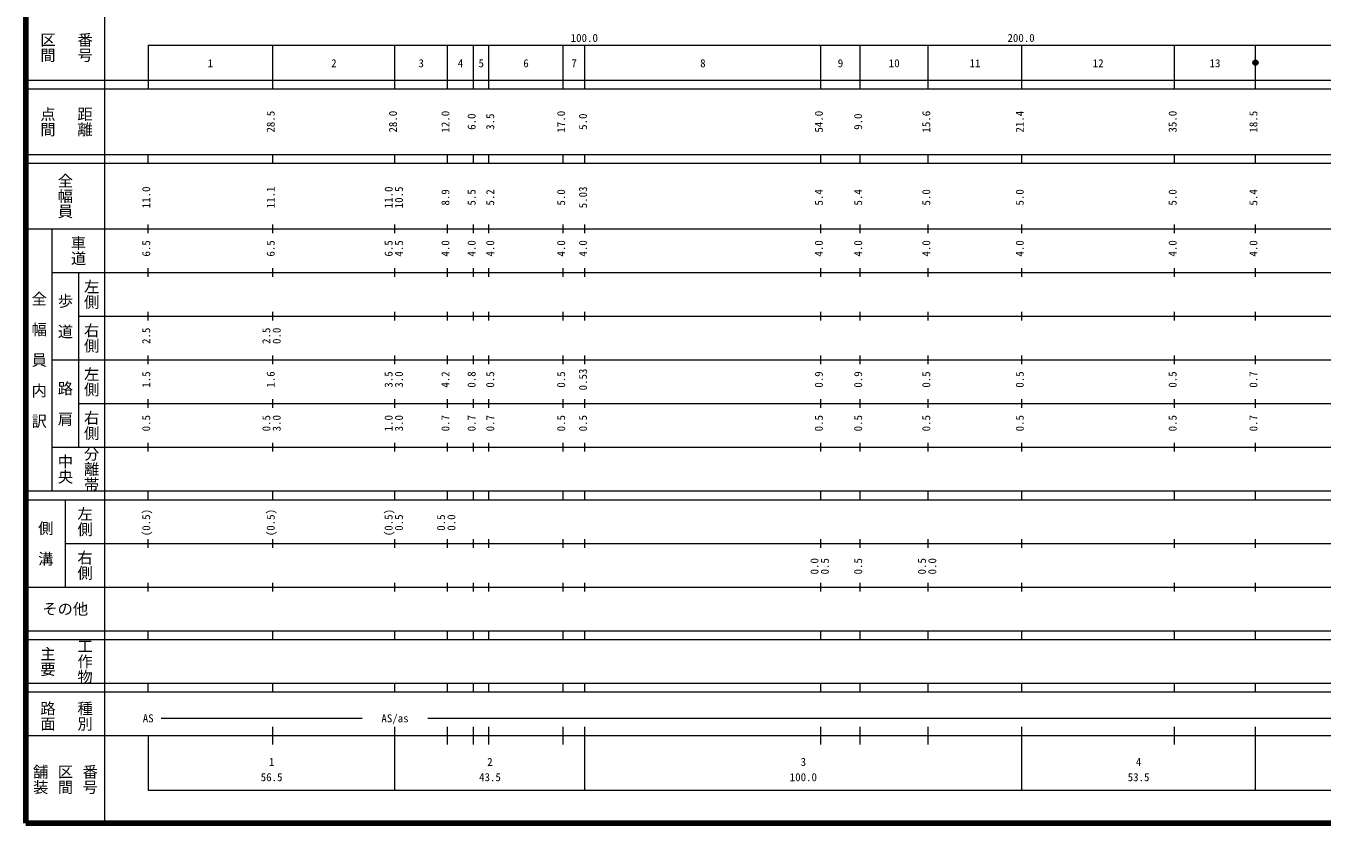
# Model space of a CAD drawing. Units: millimetres on the paper, enlarged 1000 times. Extents: x 40000 to 680000, y 20000 to 380000.
# Drawn here: x 40000 to 336762, y 20000 to 202409 of the extents above; entities that cross this region are included whole.
import ezdxf
from ezdxf.enums import TextEntityAlignment as Align

# ---------------------------------------------------------------- set-up
doc = ezdxf.new("R2010")
doc.units = ezdxf.units.MM
doc.header["$LTSCALE"] = 1000
doc.layers.add('S-TTL', color=2, linetype='Continuous', lineweight=140)
doc.layers.add('S-TTL-BAND', color=7, linetype='Continuous', lineweight=13)
doc.styles.add('@ＭＳ ゴシック', font='')
doc.styles.add('ＭＳ ゴシック', font='')
doc.styles.get('@ＭＳ ゴシック').set_extended_font_data('@MS Gothic')
doc.styles.get('ＭＳ ゴシック').set_extended_font_data('MS Gothic')

msp = doc.modelspace()

# ---------------------------------------------------------------- hatches: boundary and pattern name
at = {"layer": 'S-TTL-BAND'}
msp.add_hatch(color=256, dxfattribs=at).paths.add_polyline_path([(322100, 194000), (322100, 194024), (322098, 194047), (322096, 194070), (322093, 194094), (322088, 194117), (322083, 194140), (322077, 194163), (322071, 194185), (322063, 194208), (322054, 194230), (322045, 194251), (322035, 194272), (322023, 194293), (322012, 194313), (321999, 194333), (321985, 194353), (321971, 194371), (321956, 194390), (321941, 194407), (321924, 194424), (321907, 194441), (321890, 194456), (321871, 194471), (321853, 194485), (321833, 194499), (321813, 194512), (321793, 194523), (321772, 194535), (321751, 194545), (321730, 194554), (321708, 194563), (321685, 194571), (321663, 194577), (321640, 194583), (321617, 194588), (321594, 194593), (321571, 194596), (321547, 194598), (321524, 194600), (321500, 194600), (321476, 194600), (321453, 194598), (321429, 194596), (321406, 194593), (321383, 194588), (321360, 194583), (321337, 194577), (321315, 194571), (321292, 194563), (321270, 194554), (321249, 194545), (321228, 194535), (321207, 194523), (321187, 194512), (321167, 194499), (321147, 194485), (321129, 194471), (321110, 194456), (321093, 194441), (321076, 194424), (321059, 194407), (321044, 194390), (321029, 194371), (321015, 194353), (321001, 194333), (320988, 194313), (320977, 194293), (320965, 194272), (320955, 194251), (320946, 194230), (320937, 194208), (320929, 194185), (320923, 194163), (320917, 194140), (320912, 194117), (320907, 194094), (320904, 194070), (320902, 194047), (320900, 194024), (320900, 194000), (320900, 193976), (320902, 193953), (320904, 193929), (320907, 193906), (320912, 193883), (320917, 193860), (320923, 193837), (320929, 193815), (320937, 193792), (320946, 193770), (320955, 193749), (320965, 193728), (320977, 193707), (320988, 193686), (321001, 193667), (321015, 193647), (321029, 193629), (321044, 193610), (321059, 193593), (321076, 193576), (321093, 193559), (321110, 193544), (321129, 193529), (321147, 193515), (321167, 193501), (321187, 193488), (321207, 193476), (321228, 193465), (321249, 193455), (321270, 193446), (321292, 193437), (321315, 193429), (321337, 193422), (321360, 193417), (321383, 193411), (321406, 193407), (321429, 193404), (321453, 193402), (321476, 193400), (321500, 193400), (321524, 193400), (321547, 193402), (321571, 193404), (321594, 193407), (321617, 193411), (321640, 193417), (321663, 193422), (321685, 193429), (321708, 193437), (321730, 193446), (321751, 193455), (321772, 193465), (321793, 193476), (321813, 193488), (321833, 193501), (321853, 193515), (321871, 193529), (321890, 193544), (321907, 193559), (321924, 193576), (321941, 193593), (321956, 193610), (321971, 193629), (321985, 193647), (321999, 193667), (322012, 193686), (322023, 193707), (322035, 193728), (322045, 193749), (322054, 193770), (322063, 193792), (322071, 193815), (322077, 193837), (322083, 193860), (322088, 193883), (322093, 193906), (322096, 193929), (322098, 193953), (322100, 193976)])

# ---------------------------------------------------------------- linework, layer by layer
at = {"layer": 'S-TTL'}
for p, q in [((40000, 380000), (40000, 20000)), ((40000, 20000), (680000, 20000))]:
    msp.add_line(p, q, dxfattribs=at)
at = {"layer": 'S-TTL-BAND'}
for p, q in [((58000, 370000), (58000, 20000)), ((68000, 198000), (579000, 198000)), ((68000, 198000), (68000, 188000)), ((96500, 188000), (96500, 198000)), ((124500, 188000), (124500, 198000)), ((136500, 188000), (136500, 198000)), ((142500, 188000), (142500, 198000)), ((146000, 188000), (146000, 198000)), ((163000, 188000), (163000, 198000)), ((168000, 188000), (168000, 198000)), ((222000, 188000), (222000, 198000)), ((231000, 188000), (231000, 198000)), ((246600, 188000), (246600, 198000)), ((268000, 188000), (268000, 198000)), ((303000, 188000), (303000, 198000)), ((321500, 188000), (321500, 198000)), ((40000, 190000), (579000, 190000)), ((40000, 188000), (579000, 188000)), ((40000, 173000), (579000, 173000)), ((68000, 171000), (68000, 173000)), ((96500, 171000), (96500, 173000)), ((124500, 171000), (124500, 173000)), ((136500, 171000), (136500, 173000)), ((142500, 171000), (142500, 173000)), ((146000, 171000), (146000, 173000)), ((163000, 171000), (163000, 173000)), ((168000, 171000), (168000, 173000)), ((222000, 171000), (222000, 173000)), ((231000, 171000), (231000, 173000)), ((246600, 171000), (246600, 173000)), ((268000, 171000), (268000, 173000)), ((303000, 171000), (303000, 173000)), ((321500, 171000), (321500, 173000)), ((40000, 171000), (579000, 171000)), ((40000, 156000), (579000, 156000)), ((46000, 96000), (46000, 156000)), ((68000, 155000), (68000, 157000)), ((96500, 155000), (96500, 157000)), ((124500, 155000), (124500, 157000)), ((136500, 155000), (136500, 157000)), ((142500, 155000), (142500, 157000)), ((146000, 155000), (146000, 157000)), ((163000, 155000), (163000, 157000)), ((168000, 155000), (168000, 157000)), ((222000, 155000), (222000, 157000)), ((231000, 155000), (231000, 157000)), ((246600, 155000), (246600, 157000)), ((268000, 155000), (268000, 157000)), ((303000, 155000), (303000, 157000)), ((321500, 155000), (321500, 157000)), ((46000, 146000), (579000, 146000)), ((52000, 146000), (52000, 106000)), ((68000, 145000), (68000, 147000)), ((96500, 145000), (96500, 147000)), ((124500, 145000), (124500, 147000)), ((136500, 145000), (136500, 147000)), ((142500, 145000), (142500, 147000)), ((146000, 145000), (146000, 147000)), ((163000, 145000), (163000, 147000)), ((168000, 145000), (168000, 147000)), ((222000, 145000), (222000, 147000)), ((231000, 145000), (231000, 147000)), ((246600, 145000), (246600, 147000)), ((268000, 145000), (268000, 147000)), ((303000, 145000), (303000, 147000)), ((321500, 145000), (321500, 147000)), ((68000, 135000), (68000, 137000)), ((96500, 135000), (96500, 137000)), ((124500, 135000), (124500, 137000)), ((136500, 135000), (136500, 137000)), ((142500, 135000), (142500, 137000)), ((146000, 135000), (146000, 137000)), ((163000, 135000), (163000, 137000)), ((168000, 135000), (168000, 137000)), ((222000, 135000), (222000, 137000)), ((231000, 135000), (231000, 137000)), ((246600, 135000), (246600, 137000)), ((268000, 135000), (268000, 137000)), ((303000, 135000), (303000, 137000)), ((321500, 135000), (321500, 137000)), ((52000, 136000), (579000, 136000)), ((46000, 126000), (579000, 126000)), ((68000, 125000), (68000, 127000)), ((96500, 125000), (96500, 127000)), ((124500, 125000), (124500, 127000)), ((136500, 125000), (136500, 127000)), ((142500, 125000), (142500, 127000)), ((146000, 125000), (146000, 127000)), ((163000, 125000), (163000, 127000)), ((168000, 125000), (168000, 127000)), ((222000, 125000), (222000, 127000)), ((231000, 125000), (231000, 127000)), ((246600, 125000), (246600, 127000)), ((268000, 125000), (268000, 127000)), ((303000, 125000), (303000, 127000)), ((321500, 125000), (321500, 127000)), ((52000, 116000), (579000, 116000)), ((68000, 115000), (68000, 117000)), ((96500, 115000), (96500, 117000)), ((124500, 115000), (124500, 117000)), ((136500, 115000), (136500, 117000)), ((142500, 115000), (142500, 117000)), ((146000, 115000), (146000, 117000)), ((163000, 115000), (163000, 117000)), ((168000, 115000), (168000, 117000)), ((222000, 115000), (222000, 117000)), ((231000, 115000), (231000, 117000)), ((246600, 115000), (246600, 117000)), ((268000, 115000), (268000, 117000)), ((303000, 115000), (303000, 117000)), ((321500, 115000), (321500, 117000)), ((68000, 105000), (68000, 107000)), ((96500, 105000), (96500, 107000)), ((124500, 105000), (124500, 107000)), ((136500, 105000), (136500, 107000)), ((142500, 105000), (142500, 107000)), ((146000, 105000), (146000, 107000)), ((163000, 105000), (163000, 107000)), ((168000, 105000), (168000, 107000)), ((222000, 105000), (222000, 107000)), ((231000, 105000), (231000, 107000)), ((246600, 105000), (246600, 107000)), ((268000, 105000), (268000, 107000)), ((303000, 105000), (303000, 107000)), ((321500, 105000), (321500, 107000)), ((46000, 106000), (579000, 106000)), ((40000, 96000), (579000, 96000)), ((68000, 94000), (68000, 96000)), ((96500, 94000), (96500, 96000)), ((124500, 94000), (124500, 96000)), ((136500, 94000), (136500, 96000)), ((142500, 94000), (142500, 96000)), ((146000, 94000), (146000, 96000)), ((163000, 94000), (163000, 96000)), ((168000, 94000), (168000, 96000)), ((222000, 94000), (222000, 96000)), ((231000, 94000), (231000, 96000)), ((246600, 94000), (246600, 96000)), ((268000, 94000), (268000, 96000)), ((303000, 94000), (303000, 96000)), ((321500, 94000), (321500, 96000)), ((40000, 94000), (579000, 94000)), ((49000, 94000), (49000, 74000)), ((49000, 84000), (579000, 84000)), ((68000, 83000), (68000, 85000)), ((96500, 83000), (96500, 85000)), ((124500, 83000), (124500, 85000)), ((136500, 83000), (136500, 85000)), ((142500, 83000), (142500, 85000)), ((146000, 83000), (146000, 85000)), ((163000, 83000), (163000, 85000)), ((168000, 83000), (168000, 85000)), ((222000, 83000), (222000, 85000)), ((231000, 83000), (231000, 85000)), ((246600, 83000), (246600, 85000)), ((268000, 83000), (268000, 85000)), ((303000, 83000), (303000, 85000)), ((321500, 83000), (321500, 85000)), ((68000, 73000), (68000, 75000)), ((96500, 73000), (96500, 75000)), ((124500, 73000), (124500, 75000)), ((136500, 73000), (136500, 75000)), ((142500, 73000), (142500, 75000)), ((146000, 73000), (146000, 75000)), ((163000, 73000), (163000, 75000)), ((168000, 73000), (168000, 75000)), ((222000, 73000), (222000, 75000)), ((231000, 73000), (231000, 75000)), ((246600, 73000), (246600, 75000)), ((268000, 73000), (268000, 75000)), ((303000, 73000), (303000, 75000)), ((321500, 73000), (321500, 75000)), ((40000, 74000), (579000, 74000)), ((40000, 64000), (579000, 64000)), ((68000, 62000), (68000, 64000)), ((96500, 62000), (96500, 64000)), ((124500, 62000), (124500, 64000)), ((136500, 62000), (136500, 64000)), ((142500, 62000), (142500, 64000)), ((146000, 62000), (146000, 64000)), ((163000, 62000), (163000, 64000)), ((168000, 62000), (168000, 64000)), ((222000, 62000), (222000, 64000)), ((231000, 62000), (231000, 64000)), ((246600, 62000), (246600, 64000)), ((268000, 62000), (268000, 64000)), ((303000, 62000), (303000, 64000)), ((321500, 62000), (321500, 64000)), ((40000, 62000), (579000, 62000)), ((40000, 52000), (579000, 52000)), ((68000, 50000), (68000, 52000)), ((96500, 50000), (96500, 52000)), ((124500, 50000), (124500, 52000)), ((136500, 50000), (136500, 52000)), ((142500, 50000), (142500, 52000)), ((146000, 50000), (146000, 52000)), ((163000, 50000), (163000, 52000)), ((168000, 50000), (168000, 52000)), ((222000, 50000), (222000, 52000)), ((231000, 50000), (231000, 52000)), ((246600, 50000), (246600, 52000)), ((268000, 50000), (268000, 52000)), ((303000, 50000), (303000, 52000)), ((321500, 50000), (321500, 52000)), ((40000, 50000), (579000, 50000)), ((71000, 44000), (117000, 44000)), ((96500, 38000), (96500, 42000)), ((124500, 27500), (124500, 42000)), ((132000, 44000), (560000, 44000)), ((136500, 38000), (136500, 42000)), ((142500, 38000), (142500, 42000)), ((146000, 38000), (146000, 42000)), ((163000, 38000), (163000, 42000)), ((168000, 27500), (168000, 42000)), ((222000, 38000), (222000, 42000)), ((231000, 38000), (231000, 42000)), ((246600, 38000), (246600, 42000)), ((268000, 27500), (268000, 42000)), ((303000, 38000), (303000, 42000)), ((321500, 27500), (321500, 42000)), ((40000, 40000), (579000, 40000)), ((68000, 40000), (68000, 27500)), ((68000, 27500), (579000, 27500))]:
    msp.add_line(p, q, dxfattribs=at)
msp.add_circle((321500, 194000), 600, dxfattribs=at)

# ---------------------------------------------------------------- texts
at = {"layer": 'S-TTL-BAND', "style": '@ＭＳ ゴシック'}
for s, p in [('区間', (45000, 197500)), ('番号', (53500, 197500)), ('点間', (45000, 180500)), ('距離', (53500, 180500)), ('全幅員', (49000, 163500)), ('車道', (52000, 151000)), ('左側', (55000, 141000)), ('全\u3000幅\u3000員\u3000内\u3000訳', (43000, 126000)), ('歩\u3000道', (49000, 136000)), ('右側', (55000, 131000)), ('左側', (55000, 121000)), ('路\u3000肩', (49000, 116000)), ('右側', (55000, 111000)), ('中央', (49000, 101000)), ('分離帯', (55000, 101000)), ('左側', (53500, 89000)), ('側\u3000溝', (44500, 84000)), ('右側', (53500, 79000)), ('主要', (45000, 57000)), ('工作物', (53500, 57000)), ('路面', (45000, 44500)), ('種別', (53500, 44500)), ('舗装', (43333, 30000)), ('区間', (49000, 30000)), ('番号', (54667, 30000))]:
    msp.add_text(s, height=2566, rotation=270, dxfattribs=at).set_placement(p, align=Align.MIDDLE_CENTER)
at = {"layer": 'S-TTL-BAND', "style": 'ＭＳ ゴシック'}
for s, p in [('100.0', (167844, 198195)), ('200.0', (267844, 198195)), ('1', (82250, 192405)), ('2', (110500, 192405)), ('3', (130500, 192405)), ('4', (139500, 192405)), ('5', (144250, 192405)), ('6', (154500, 192405)), ('7', (165500, 192405)), ('8', (195000, 192405)), ('9', (226500, 192405)), ('10', (238800, 192405)), ('11', (257300, 192405)), ('12', (285500, 192405)), ('13', (312250, 192405)), ('AS', (68000, 42500)), ('AS/as', (124500, 42500)), ('1', (96250, 32523)), ('2', (146250, 32523)), ('3', (218000, 32523)), ('4', (294750, 32523)), ('56.5', (96250, 29033)), ('43.5', (146250, 29033)), ('100.0', (218000, 29033)), ('53.5', (294750, 29033))]:
    msp.add_text(s, height=1833, dxfattribs=at).set_placement(p, align=Align.BOTTOM_CENTER)
for s, p in [('28.5', (97500, 180500)), ('28.0', (125500, 180500)), ('12.0', (137500, 180500)), ('6.0', (143500, 180500)), ('3.5', (147761, 180500)), ('17.0', (164000, 180500)), ('5.0', (169000, 180500)), ('54.0', (223000, 180500)), ('9.0', (232000, 180500)), ('15.6', (247600, 180500)), ('21.4', (269000, 180500)), ('35.0', (304000, 180500)), ('18.5', (322500, 180500)), ('11.0', (69000, 163174)), ('11.1', (97500, 163174)), ('11.0', (124500, 163174)), ('10.5', (126870, 163174)), ('8.9', (137500, 163174)), ('5.5', (143500, 163174)), ('5.2', (147761, 163174)), ('5.0', (164000, 163174)), ('5.03', (169000, 163174)), ('5.4', (223000, 163174)), ('5.4', (232000, 163174)), ('5.0', (247600, 163174)), ('5.0', (269000, 163174)), ('5.0', (304000, 163174)), ('5.4', (322500, 163174)), ('6.5', (69000, 151500)), ('6.5', (97500, 151500)), ('6.5', (124500, 151500)), ('4.5', (126870, 151500)), ('4.0', (137500, 151500)), ('4.0', (143500, 151500)), ('4.0', (147761, 151500)), ('4.0', (164000, 151500)), ('4.0', (169000, 151500)), ('4.0', (223000, 151500)), ('4.0', (232000, 151500)), ('4.0', (247600, 151500)), ('4.0', (269000, 151500)), ('4.0', (304000, 151500)), ('4.0', (322500, 151500)), ('2.5', (69000, 131500)), ('2.5', (96500, 131500)), ('0.0', (98870, 131500)), ('1.5', (69000, 121500)), ('1.6', (97500, 121500)), ('3.5', (124500, 121500)), ('3.0', (126870, 121500)), ('4.2', (137500, 121500)), ('0.8', (143500, 121500)), ('0.5', (147761, 121500)), ('0.5', (164000, 121500)), ('0.53', (169000, 121500)), ('0.9', (223000, 121500)), ('0.9', (232000, 121500)), ('0.5', (247600, 121500)), ('0.5', (269000, 121500)), ('0.5', (304000, 121500)), ('0.7', (322500, 121500)), ('0.5', (69000, 111500)), ('0.5', (96500, 111500)), ('3.0', (98870, 111500)), ('1.0', (124500, 111500)), ('3.0', (126870, 111500)), ('0.7', (137500, 111500)), ('0.7', (143500, 111500)), ('0.7', (147761, 111500)), ('0.5', (164000, 111500)), ('0.5', (169000, 111500)), ('0.5', (223000, 111500)), ('0.5', (232000, 111500)), ('0.5', (247600, 111500)), ('0.5', (269000, 111500)), ('0.5', (304000, 111500)), ('0.7', (322500, 111500)), ('(0.5)', (69000, 88764)), ('(0.5)', (97500, 88764)), ('(0.5)', (124500, 88764)), ('0.5', (126870, 88764)), ('0.5', (136500, 88764)), ('0.0', (138870, 88764)), ('0.0', (222000, 78764)), ('0.5', (224370, 78764)), ('0.5', (232000, 78764)), ('0.5', (246600, 78764)), ('0.0', (248970, 78764))]:
    msp.add_text(s, height=1833, rotation=90, dxfattribs=at).set_placement(p, align=Align.BOTTOM_CENTER)
msp.add_text('その他', height=2566, dxfattribs=at).set_placement((49000, 69000), align=Align.MIDDLE_CENTER)

doc.saveas('drawing.dxf')
